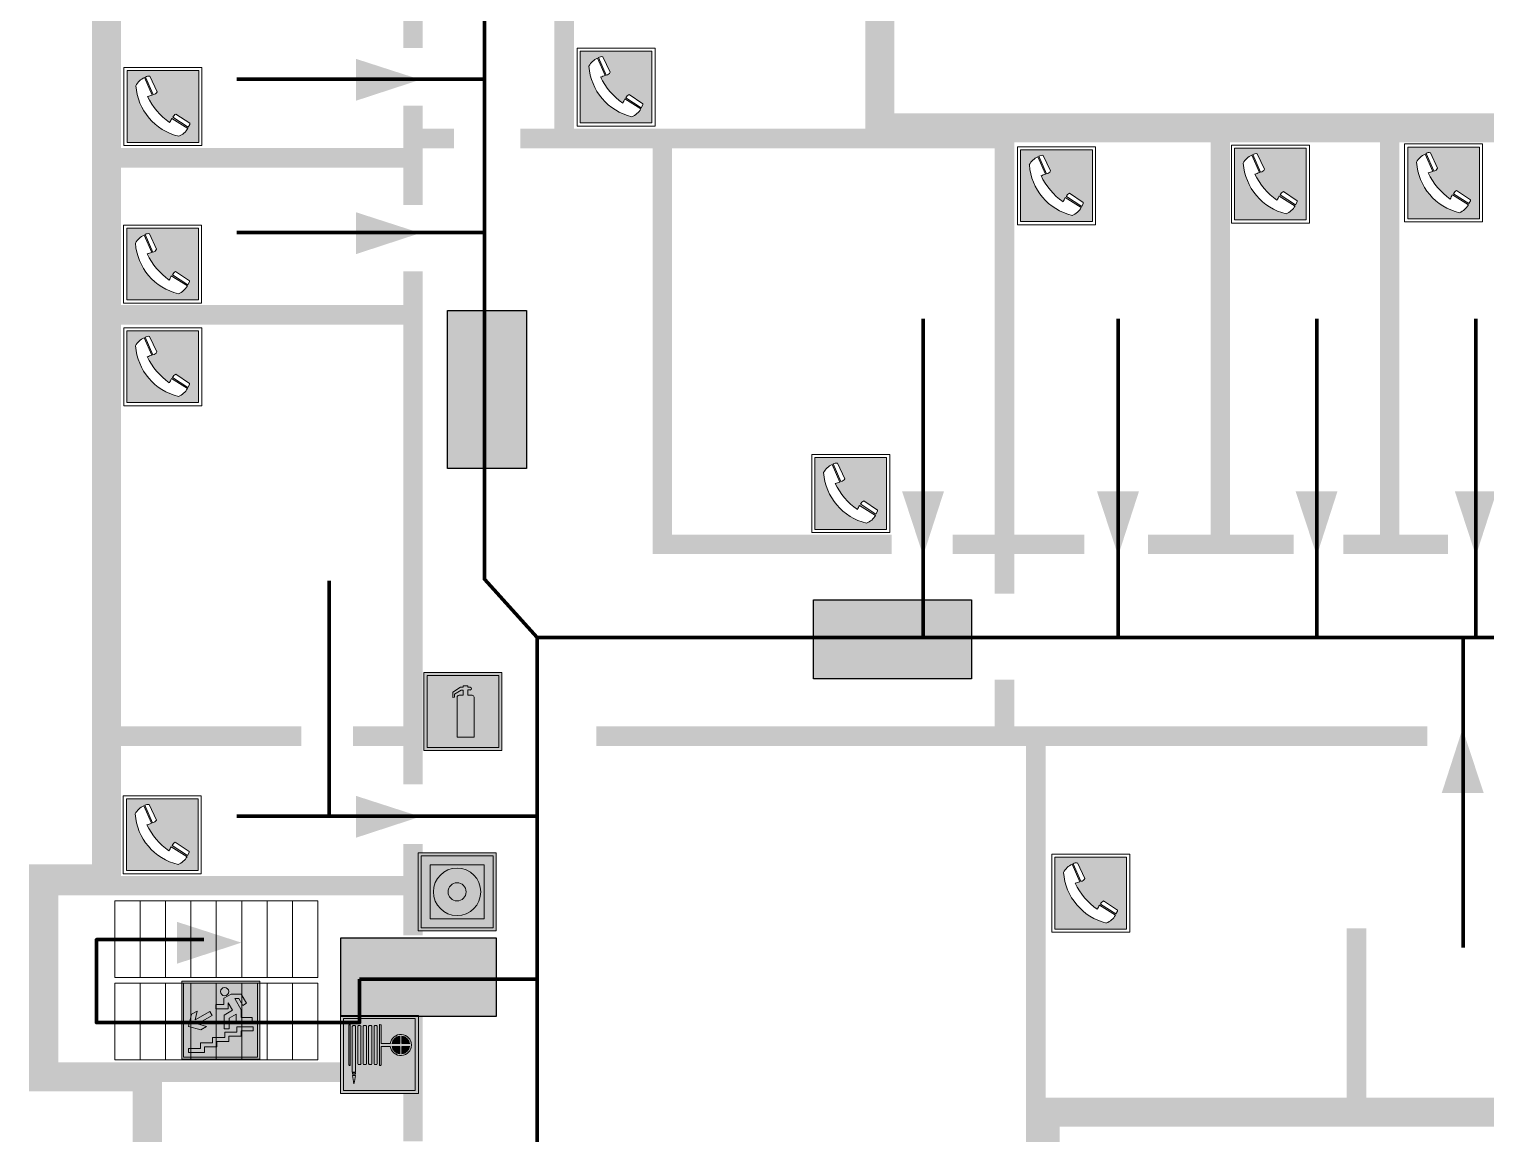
# Model space of a CAD drawing. Header units: millimetres. Extents: x 13810 to 67229, y 12374 to 21950.
# Drawn here: x 27641.1 to 27790.5, y 18749.7 to 18862.9 of the extents above; entities that cross this region are included whole.
import ezdxf

# ---------------------------------------------------------------- set-up
doc = ezdxf.new("R2010")
doc.units = ezdxf.units.MM
doc.layers.add('План_Штампы', color=7, linetype='Continuous')

# ---------------------------------------------------------------- blocks, each defined once
blk = doc.blocks.new('A$C32E8229D')
at = {"true_color": 0xffffff}
blk.add_hatch(color=7, dxfattribs=at).paths.add_polyline_path([(0, 0), (0, -8), (16, -8), (16, 0)])
h = blk.add_hatch(color=126)
h.paths.add_polyline_path([(0.2, -0.2), (15.8, -0.2), (15.8, -7.8), (0.2, -7.8)])
h.paths.add_polyline_path([(13.49, -2.05), (12.08, -2.05), (11.37, -2.63, 0.162397), (11.29, -2.84), (11.29, -3.63), (10.35, -3.63), (10.35, -4.05), (11.68, -4.05), (11.68, -3.48), (12.26, -4.28), (11.29, -5.1), (11.29, -6.78), (11.85, -6.78), (11.85, -5.44), (12.8, -4.64), (12.8, -5.94), (14.46, -5.94), (14.46, -5.39), (13.45, -5.39), (13.45, -3.97), (12.46, -2.59), (13.15, -2.59), (13.69, -3.34), (14.18, -3)], flags=16)
h.paths.add_polyline_path([(10.74, -1.82, 1), (11.8, -1.82, 1)], flags=16)
h.paths.add_polyline_path([(9.39, -3.59), (5.99, -3.59), (6.56, -3.03), (5.91, -3.03), (5.1, -3.83), (5.91, -4.64), (6.56, -4.64), (5.99, -4.09), (9.39, -4.09)], flags=16)
h.paths.add_polyline_path([(4.29, -1.08), (1.72, -1.08), (1.72, -6.6), (4.29, -6.6)], flags=16)
at = {"color": 126}
blk.add_lwpolyline([(16, -8), (0, -8), (0, 0), (16, 0)], close=True, dxfattribs=at)
blk = doc.blocks.new('вниз 3')
at = {"lineweight": 0, "true_color": 0xffffff}
h = blk.add_hatch(color=7, dxfattribs=at)
h.dxf.hatch_style = 1
h.paths.add_polyline_path([(40997.5, -4475.69), (40997.25, -4475.28), (40995.76, -4476.15), (40995.97, -4475.23), (40995.39, -4475.56), (40995.05, -4476.83), (40996.33, -4477.17), (40996.91, -4476.83), (40996, -4476.55)], flags=0)
h.paths.add_polyline_path([(40999.81, -4473.95), (41000.22, -4473.95), (41000.64, -4474.67), (41001.03, -4474.43), (41000.46, -4473.49), (41000.42, -4473.49), (40999.43, -4473.49), (40998.68, -4473.92), (40998.68, -4474.57), (40997.88, -4474.57), (40997.88, -4475), (40999.14, -4475), (40999.14, -4474.43), (40999.14, -4474.38), (40999.59, -4475.15), (40998.72, -4475.67), (40998.72, -4477.06), (40999.24, -4477.06), (40999.24, -4475.96), (40999.95, -4475.56), (40999.95, -4476.43), (41001.61, -4476.43), (41001.61, -4475.88), (41000.47, -4475.88), (41000.47, -4475.12)], flags=0)
h.paths.add_polyline_path([(40999.2, -4473.24, 1), (40998.35, -4473.24, 1)], flags=0)
h.paths.add_polyline_path([(41000.46, -4477.26), (41001.69, -4477.26), (41001.69, -4476.84), (41000.03, -4476.84), (41000.03, -4477.39), (40998.78, -4477.39), (40998.78, -4477.95), (40997.53, -4477.95), (40997.53, -4478.5), (40996.29, -4478.5), (40996.29, -4479.06), (40995.05, -4479.06), (40995.05, -4479.48), (40995.29, -4479.48), (40996.72, -4479.48), (40996.72, -4478.92), (40997.97, -4478.92), (40997.97, -4478.36), (40999.2, -4478.36), (40999.2, -4477.81), (41000.46, -4477.81)], flags=0)
h.paths.add_polyline_path([(41002.37, -4472.17), (40994.37, -4472.17), (40994.37, -4480.17), (41002.37, -4480.17)])
h.paths.add_polyline_path([(41002.16, -4479.96), (40994.57, -4479.96), (40994.57, -4472.37), (41002.16, -4472.37)], flags=16)
h.paths.add_polyline_path([(41001.61, -4475.88), (41001.61, -4476.43), (40999.95, -4476.43), (40999.95, -4475.56), (40999.24, -4475.96), (40999.24, -4477.06), (40998.72, -4477.06), (40998.72, -4475.67), (40999.59, -4475.15), (40999.14, -4474.38), (40999.14, -4474.43), (40999.14, -4475), (40997.88, -4475), (40997.88, -4474.57), (40998.68, -4474.57), (40998.68, -4473.92), (40999.43, -4473.49), (41000.42, -4473.49), (41000.46, -4473.49), (41001.03, -4474.43), (41000.64, -4474.67), (41000.22, -4473.95), (40999.81, -4473.95), (41000.47, -4475.12), (41000.47, -4475.88)], flags=0)
h.paths.add_polyline_path([(41001.69, -4476.84), (41001.69, -4477.26), (41000.46, -4477.26), (41000.46, -4477.81), (40999.2, -4477.81), (40999.2, -4478.36), (40997.97, -4478.36), (40997.97, -4478.92), (40996.72, -4478.92), (40996.72, -4479.48), (40995.05, -4479.48), (40995.05, -4479.06), (40996.29, -4479.06), (40996.29, -4478.5), (40997.53, -4478.5), (40997.53, -4477.95), (40998.78, -4477.95), (40998.78, -4477.39), (41000.03, -4477.39), (41000.03, -4476.84)], flags=0)
h.paths.add_polyline_path([(40998.35, -4473.24, -1), (40999.2, -4473.24, -1)], flags=0)
h.paths.add_polyline_path([(40997.5, -4475.69), (40996, -4476.55), (40996.91, -4476.83), (40996.33, -4477.17), (40995.05, -4476.83), (40995.39, -4475.56), (40995.97, -4475.23), (40995.76, -4476.15), (40997.25, -4475.28)], flags=0)
at = {"lineweight": 0}
h = blk.add_hatch(color=126, dxfattribs=at)
h.dxf.hatch_style = 1
h.paths.add_polyline_path([(41002.16, -4472.37), (40994.57, -4472.37), (40994.57, -4479.96), (41002.16, -4479.96)])
h.paths.add_polyline_path([(40995.97, -4475.23), (40995.76, -4476.15), (40997.25, -4475.28), (40997.5, -4475.69), (40996, -4476.55), (40996.91, -4476.83), (40996.33, -4477.17), (40995.05, -4476.83), (40995.39, -4475.56)], flags=16)
h.paths.add_polyline_path([(40997.88, -4474.57), (40998.68, -4474.57), (40998.68, -4473.92), (40999.43, -4473.49), (41000.42, -4473.49), (41000.46, -4473.49), (41001.03, -4474.43), (41000.64, -4474.67), (41000.22, -4473.95), (40999.81, -4473.95), (41000.47, -4475.12), (41000.47, -4475.88), (41001.61, -4475.88), (41001.61, -4476.43), (40999.95, -4476.43), (40999.95, -4475.56), (40999.24, -4475.96), (40999.24, -4477.06), (40998.72, -4477.06), (40998.72, -4475.67), (40999.59, -4475.15), (40999.14, -4474.38), (40999.14, -4474.43), (40999.14, -4475), (40997.88, -4475)], flags=16)
h.paths.add_polyline_path([(40998.35, -4473.24, -1), (40999.2, -4473.24, -1)], flags=16)
h.paths.add_polyline_path([(40997.53, -4477.95), (40998.78, -4477.95), (40998.78, -4477.39), (41000.03, -4477.39), (41000.03, -4476.84), (41001.69, -4476.84), (41001.69, -4477.26), (41000.46, -4477.26), (41000.46, -4477.81), (40999.2, -4477.81), (40999.2, -4478.36), (40997.97, -4478.36), (40997.97, -4478.92), (40996.72, -4478.92), (40996.72, -4479.48), (40995.05, -4479.48), (40995.05, -4479.06), (40996.29, -4479.06), (40996.29, -4478.5), (40997.53, -4478.5)], flags=16)
at = {"lineweight": 0, "true_color": 0xffffff}
h = blk.add_hatch(color=7, dxfattribs=at)
h.dxf.hatch_style = 1
h.paths.add_polyline_path([(40999.2, -4473.24, 1), (40998.35, -4473.24, 1)])
h.paths.add_polyline_path([(40999.81, -4473.95), (41000.22, -4473.95), (41000.64, -4474.67), (41001.03, -4474.43), (41000.46, -4473.49), (41000.42, -4473.49), (40999.43, -4473.49), (40998.68, -4473.92), (40998.68, -4474.57), (40997.88, -4474.57), (40997.88, -4475), (40999.14, -4475), (40999.14, -4474.43), (40999.14, -4474.38), (40999.59, -4475.15), (40998.72, -4475.67), (40998.72, -4477.06), (40999.24, -4477.06), (40999.24, -4475.96), (40999.95, -4475.56), (40999.95, -4476.43), (41001.61, -4476.43), (41001.61, -4475.88), (41000.47, -4475.88), (41000.47, -4475.12)])
h.paths.add_polyline_path([(40999.2, -4477.81), (41000.46, -4477.81), (41000.46, -4477.26), (41001.69, -4477.26), (41001.69, -4476.84), (41000.03, -4476.84), (41000.03, -4477.39), (40998.78, -4477.39), (40998.78, -4477.95), (40997.53, -4477.95), (40997.53, -4478.5), (40996.29, -4478.5), (40996.29, -4479.06), (40995.05, -4479.06), (40995.05, -4479.48), (40995.29, -4479.48), (40996.72, -4479.48), (40996.72, -4478.92), (40997.97, -4478.92), (40997.97, -4478.36), (40999.2, -4478.36)])
h.paths.add_polyline_path([(40997.5, -4475.69), (40997.25, -4475.28), (40995.76, -4476.15), (40995.97, -4475.23), (40995.39, -4475.56), (40995.05, -4476.83), (40996.33, -4477.17), (40996.91, -4476.83), (40996, -4476.55)])
at = {"color": 126, "lineweight": 0}
for points in [[(40994.37, -4472.17), (41002.37, -4472.17), (41002.37, -4480.17), (40994.37, -4480.17)], [(40994.57, -4472.37), (41002.16, -4472.37), (41002.16, -4479.96), (40994.57, -4479.96)]]:
    blk.add_lwpolyline(points, close=True, dxfattribs=at)
for points in [[(40999.14, -4474.43), (40999.14, -4475), (40997.88, -4475), (40997.88, -4474.57), (40998.68, -4474.57), (40998.68, -4473.92), (40999.43, -4473.49), (41000.42, -4473.49), (41000.46, -4473.49), (41001.03, -4474.43), (41000.64, -4474.67), (41000.22, -4473.95), (40999.81, -4473.95), (41000.47, -4475.12), (41000.47, -4475.88), (41001.61, -4475.88), (41001.61, -4476.43), (40999.95, -4476.43), (40999.95, -4475.56), (40999.24, -4475.96), (40999.24, -4477.06), (40998.72, -4477.06), (40998.72, -4475.67), (40999.59, -4475.15), (40999.14, -4474.38), (40999.14, -4474.43)], [(40995.05, -4476.83), (40995.39, -4475.56), (40995.97, -4475.23), (40995.76, -4476.15), (40997.25, -4475.28), (40997.5, -4475.69), (40996, -4476.55), (40996.91, -4476.83), (40996.33, -4477.17), (40995.05, -4476.83)], [(40995.29, -4479.48), (40995.05, -4479.48), (40995.05, -4479.06), (40996.29, -4479.06), (40996.29, -4478.5), (40997.53, -4478.5), (40997.53, -4477.95), (40998.78, -4477.95), (40998.78, -4477.39), (41000.03, -4477.39), (41000.03, -4476.84), (41001.69, -4476.84), (41001.69, -4477.26), (41000.46, -4477.26), (41000.46, -4477.81), (40999.2, -4477.81), (40999.2, -4478.36), (40997.97, -4478.36), (40997.97, -4478.92), (40996.72, -4478.92), (40996.72, -4479.48), (40995.05, -4479.48)]]:
    blk.add_lwpolyline(points, dxfattribs=at)
blk.add_circle((40998.77, -4473.24), 0.426, dxfattribs=at)
blk = doc.blocks.new('A$C7B4425F7')
at = {"true_color": 0xffffff}
blk.add_hatch(color=7, dxfattribs=at).paths.add_polyline_path([(0, 0), (-16, 0), (-16, -8), (0, -8)])
h = blk.add_hatch(color=126)
h.paths.add_polyline_path([(-0.2, -0.2), (-15.8, -0.2), (-15.8, -7.8), (-0.2, -7.8)])
h.paths.add_polyline_path([(-11.76, -2.03), (-11.76, -3.66), (-11.17, -3.66, -0.568275), (-11.17, -6.18), (-12.58, -6.18), (-12.58, -2.03)], flags=16)
h.paths.add_polyline_path([(-13.33, -4.12, -0.495768), (-13.59, -6.18), (-15.03, -6.18), (-15.03, -2.03), (-13.59, -2.03, -0.487973)], flags=16)
h.paths.add_polyline_path([(-10.25, -2.03), (-9.48, -2.03), (-9.48, -6.18), (-10.25, -6.18)], flags=16)
h.paths.add_polyline_path([(-13.84, -3.69), (-14.24, -3.69), (-14.24, -3.03), (-13.9, -3.03, -0.692621)], flags=0)
h.paths.add_polyline_path([(-9.15, -2.03), (-8.4, -2.03), (-8.04, -3.07), (-7.68, -2.03), (-6.93, -2.03), (-7.64, -4.1), (-6.93, -6.18), (-7.68, -6.18), (-8.04, -5.14), (-8.4, -6.18), (-9.15, -6.18), (-8.44, -4.1)], flags=16)
h.paths.add_polyline_path([(-11.76, -4.46), (-11.42, -4.46, -0.692621), (-11.36, -5.12), (-11.76, -5.12)], flags=0)
h.paths.add_polyline_path([(-13.9, -5.2), (-14.24, -5.2), (-14.24, -4.55), (-13.84, -4.55, -0.708038)], flags=0)
edge = h.paths.add_edge_path(flags=16)
edge.add_ellipse((-5.51, -4.08), major_axis=(0, 2.05), ratio=0.586184, start_angle=0, end_angle=360)
edge = h.paths.add_edge_path(flags=0)
edge.add_ellipse((-5.51, -4.08), major_axis=(0, 1.14), ratio=0.454828, start_angle=0, end_angle=360)
h.paths.add_polyline_path([(-4.13, -4.96, 0.377264), (-3.48, -4.52, 0.0555), (-3.16, -2.03), (-1.66, -2.03), (-1.66, -4.96), (-0.96, -4.96), (-0.96, -7.01), (-1.75, -7.01), (-1.75, -6.18), (-3.3, -6.18), (-3.3, -7.02), (-4.13, -7.02)], flags=16)
h.paths.add_polyline_path([(-2.73, -2.91), (-2.28, -2.91), (-2.28, -4.96), (-3.05, -4.96, 0.079136)], flags=0)
at = {"color": 126}
blk.add_lwpolyline([(-16, -8), (0, -8), (0, 0), (-16, 0)], close=True, dxfattribs=at)
blk = doc.blocks.new('A$C456E1F9C')
at = {"lineweight": 5}
h = blk.add_hatch(color=242, dxfattribs=at)
h.paths.add_polyline_path([(0.51, -1.47), (0.51, -13.26), (12.29, -13.26), (12.29, -1.47)])
h.paths.add_polyline_path([(5.42, -4.95, -0.254479), (4.78, -5.4), (3.52, -2.53, -0.209735), (4.23, -2.4)], flags=16)
h.paths.add_polyline_path([(8.53, -8.6), (10.87, -10.17), (10.54, -10.76), (8.03, -9.13, -0.192251)], flags=16)
h.paths.add_polyline_path([(4.61, -5.49, 0.005518), (3.87, -5.72, 0.128647), (7.49, -10.01, 0.00809), (7.83, -9.33), (10.47, -10.97, -0.16736), (8.99, -12.25, -0.327862), (1.95, -3.95, -0.166952), (3.36, -2.62)], flags=16)
at = {"color": 242, "lineweight": 5}
for p, q in [((0, -13.77), (0, -0.97)), ((12.8, -0.97), (0, -0.97)), ((12.8, -13.77), (12.8, -0.97)), ((4.61, -5.49), (3.36, -2.62)), ((3.52, -2.53), (4.78, -5.4)), ((4.23, -2.4), (5.42, -4.95)), ((7.83, -9.33), (10.47, -10.97)), ((8.03, -9.13), (10.54, -10.76)), ((10.81, -10.12), (8.53, -8.6)), ((10.54, -10.76), (10.8, -10.3)), ((10.8, -10.3), (10.81, -10.12)), ((0, -13.77), (12.8, -13.77))]:
    blk.add_line(p, q, dxfattribs=at)
blk.add_lwpolyline([(0.51, -1.47), (12.29, -1.47), (12.29, -13.26), (0.51, -13.26)], close=True, dxfattribs=at)
for centre, radius, start, end in [((4.02, -3.27), 0.891, 76.3284, 123.7092), ((4.59, -5.34), 2.99, 114.2845, 152.1974), ((11.12, -3.31), 9.19, 183.9915, 256.6009), ((14.98, -39.1), 35.17, 107.1487, 108.4135), ((13.86, -0.94), 11.08, 205.5536, 234.8762), ((4.68, -4.59), 0.824, 276.9621, 334.0723), ((-13.31, 0.8), 23.44, 332.5487, 334.4027), ((8.94, -9.5), 0.989, 114.4092, 157.9388), ((7.87, -9.46), 3, 291.9291, 329.9329)]:
    blk.add_arc(centre, radius, start, end, dxfattribs=at)
blk = doc.blocks.new('A$C54414219')
at = {"true_color": 0xffffff}
h = blk.add_hatch(color=7, dxfattribs=at)
h.paths.add_polyline_path([(2.39, -9.45), (2.39, -18.3), (11.23, -18.3), (11.23, -9.45)], flags=0)
h.paths.add_polyline_path([(10.71, -13.87, -1), (2.92, -13.87, -1)], flags=0)
h.paths.add_polyline_path([(8.3, -13.87, -1), (5.33, -13.87, -1)], flags=0)
h.paths.add_polyline_path([(0.41, -7.47), (0.41, -20.27), (13.21, -20.27), (13.21, -7.47)])
h.paths.add_polyline_path([(0.92, -19.77), (12.71, -19.77), (12.71, -7.98), (0.92, -7.98)], flags=16)
h.paths.add_polyline_path([(11.23, -9.45), (11.23, -18.3), (2.39, -18.3), (2.39, -9.45)], flags=0)
at = {"lineweight": 5}
h = blk.add_hatch(color=242, dxfattribs=at)
h.paths.add_polyline_path([(12.71, -7.98), (0.92, -7.98), (0.92, -19.77), (12.71, -19.77)])
h.paths.add_polyline_path([(11.23, -18.3), (2.39, -18.3), (2.39, -9.45), (11.23, -9.45)], flags=16)
h.paths.add_polyline_path([(10.71, -13.87, -1), (2.92, -13.87, -1)], flags=0)
h.paths.add_polyline_path([(8.3, -13.87, -1), (5.33, -13.87, -1)], flags=0)
at = {"true_color": 0xffffff}
h = blk.add_hatch(color=7, dxfattribs=at)
h.paths.add_polyline_path([(2.39, -9.45), (2.39, -18.3), (11.23, -18.3), (11.23, -9.45)])
h.paths.add_polyline_path([(10.71, -13.87, -1), (2.92, -13.87, -1)], flags=16)
h.paths.add_polyline_path([(8.3, -13.87, -1), (5.33, -13.87, -1)], flags=0)
at = {"lineweight": 5}
h = blk.add_hatch(color=242, dxfattribs=at)
h.paths.add_polyline_path([(2.92, -13.87, 1), (10.71, -13.87, 1)])
h.paths.add_polyline_path([(8.3, -13.87, -1), (5.33, -13.87, -1)], flags=16)
at = {"color": 242, "lineweight": 5}
for p, q in [((0.41, -20.27), (0.41, -7.47)), ((0.41, -7.47), (13.21, -7.47)), ((0.41, -7.47), (13.21, -7.47)), ((13.21, -20.27), (13.21, -7.47)), ((0.41, -20.27), (13.21, -20.27))]:
    blk.add_line(p, q, dxfattribs=at)
for points in [[(0.92, -7.98), (12.71, -7.98), (12.71, -19.77), (0.92, -19.77)], [(2.39, -9.45), (11.23, -9.45), (11.23, -18.3), (2.39, -18.3)]]:
    blk.add_lwpolyline(points, close=True, dxfattribs=at)
for radius in [3.89, 1.49]:
    blk.add_circle((6.81, -13.87), radius, dxfattribs=at)
blk = doc.blocks.new('A$C3AD82952')
at = {"true_color": 0xf5f5ff}
h = blk.add_hatch(color=7, dxfattribs=at)
h.dxf.hatch_style = 1
h.paths.add_polyline_path([(8.21, 8.73, 0.414214), (7.89, 9.05), (7.22, 9.05), (7.22, 9.92), (7.59, 9.92, 1), (7.57, 10.36), (7.22, 10.36), (7.22, 10.6), (6.43, 10.6), (6.43, 10.36), (6.01, 10.36), (4.74, 9.59), (4.74, 8.69), (4.98, 8.73), (4.98, 9.26), (6.12, 9.91), (6.43, 9.91), (6.43, 9.05), (5.76, 9.05, 0.414214), (5.44, 8.73), (5.44, 2.2), (8.21, 2.2)], flags=0)
h.paths.add_polyline_path([(12.8, 12.8), (0, 12.8), (0, 0), (12.8, 0)])
h.paths.add_polyline_path([(0.51, 12.29), (12.29, 12.29), (12.29, 0.51), (0.51, 0.51)], flags=16)
h.paths.add_polyline_path([(4.74, 9.59), (6.01, 10.36), (6.43, 10.36), (6.43, 10.6), (7.22, 10.6), (7.22, 10.36), (7.59, 10.36, -0.94586), (7.59, 9.92), (7.22, 9.92), (7.22, 9.05), (7.89, 9.05, -0.414214), (8.21, 8.73), (8.21, 2.2), (5.44, 2.2), (5.44, 8.73, -0.414214), (5.76, 9.05), (6.43, 9.05), (6.43, 9.91), (6.12, 9.91), (4.98, 9.26), (4.98, 8.73), (4.74, 8.69)], flags=0)
h = blk.add_hatch(color=242)
h.dxf.hatch_style = 1
h.paths.add_polyline_path([(12.29, 12.29), (0.51, 12.29), (0.51, 0.51), (12.29, 0.51)])
h.paths.add_polyline_path([(4.74, 8.69), (4.74, 9.59), (6.01, 10.36), (6.43, 10.36), (6.43, 10.6), (7.22, 10.6), (7.22, 10.36), (7.59, 10.36, -0.94586), (7.59, 9.92), (7.22, 9.92), (7.22, 9.05), (7.89, 9.05, -0.414214), (8.21, 8.73), (8.21, 2.2), (5.44, 2.2), (5.44, 8.73, -0.414214), (5.76, 9.05), (6.43, 9.05), (6.43, 9.91), (6.12, 9.91), (4.98, 9.26), (4.98, 8.73)], flags=16)
h = blk.add_hatch(color=7, dxfattribs=at)
h.dxf.hatch_style = 1
h.paths.add_polyline_path([(8.21, 8.73, 0.414214), (7.89, 9.05), (7.22, 9.05), (7.22, 9.92), (7.59, 9.92, 1), (7.57, 10.36), (7.22, 10.36), (7.22, 10.6), (6.43, 10.6), (6.43, 10.36), (6.01, 10.36), (4.74, 9.59), (4.74, 8.69), (4.98, 8.73), (4.98, 9.26), (6.12, 9.91), (6.43, 9.91), (6.43, 9.05), (5.76, 9.05, 0.414214), (5.44, 8.73), (5.44, 2.2), (8.21, 2.2)])
at = {"color": 242, "lineweight": 5}
for p, q in [((0, 0), (0, 12.8)), ((0, 12.8), (12.8, 12.8)), ((12.8, 0), (12.8, 12.8)), ((6.01, 10.36), (4.74, 9.59)), ((4.74, 9.59), (4.74, 8.69)), ((4.98, 9.26), (6.12, 9.91)), ((6.01, 10.36), (6.43, 10.36)), ((6.12, 9.91), (6.43, 9.91)), ((7.22, 10.6), (6.43, 10.6)), ((6.43, 10.6), (6.43, 10.36)), ((6.43, 9.91), (6.43, 9.05)), ((7.22, 10.36), (7.22, 10.6)), ((7.59, 10.36), (7.22, 10.36)), ((7.22, 9.05), (7.22, 9.92)), ((7.59, 9.92), (7.22, 9.92)), ((4.74, 8.69), (4.98, 8.73)), ((4.98, 8.73), (4.98, 9.26)), ((5.44, 2.2), (5.44, 8.73)), ((5.76, 9.05), (6.43, 9.05)), ((7.89, 9.05), (7.22, 9.05)), ((8.21, 2.2), (8.21, 8.73)), ((0, 0), (12.8, 0)), ((5.44, 2.2), (8.21, 2.2))]:
    blk.add_line(p, q, dxfattribs=at)
blk.add_lwpolyline([(0.51, 12.29), (12.29, 12.29), (12.29, 0.51), (0.51, 0.51)], close=True, dxfattribs=at)
for centre, radius, start, end in [((7.58, 10.14), 0.223, 273.1875, 86.8125), ((5.76, 8.73), 0.32, 90, 180), ((7.89, 8.73), 0.32, 0, 90)]:
    blk.add_arc(centre, radius, start, end, dxfattribs=at)
blk = doc.blocks.new('A$C37112FD5')
at = {"true_color": 0xf5f5ff}
h = blk.add_hatch(color=7, dxfattribs=at)
h.dxf.hatch_style = 1
h.paths.add_polyline_path([(12.8, -7.4), (0, -7.4), (0, -20.2), (12.8, -20.2)])
h.paths.add_polyline_path([(12.29, -7.91), (12.29, -19.69), (0.51, -19.69), (0.51, -7.91)], flags=16)
h.paths.add_polyline_path([(4.98, -9.04, -0.42597), (5.17, -9.22), (5.17, -12.25), (5.17, -15.29, -0.432244), (4.98, -15.47), (4.83, -15.47, -0.42597), (4.64, -15.29), (4.64, -12.25), (4.64, -9.22, -0.432244), (4.83, -9.04)], flags=0)
h.paths.add_polyline_path([(4.28, -9.22), (4.28, -12.25), (4.28, -15.29, -0.432244), (4.09, -15.47), (3.94, -15.47, -0.42597), (3.75, -15.29), (3.75, -12.25), (3.75, -9.22, -0.432244), (3.94, -9.04), (4.09, -9.04, -0.42597)], flags=0)
h.paths.add_polyline_path([(5.72, -9.04), (5.87, -9.04, -0.42597), (6.06, -9.22), (6.06, -12.25), (6.06, -15.29, -0.432244), (5.87, -15.47), (5.72, -15.47, -0.42597), (5.53, -15.29), (5.53, -12.25), (5.53, -9.22, -0.432244)], flags=0)
h.paths.add_polyline_path([(6.42, -8.9), (6.5, -8.9, -0.42597), (6.69, -9.08), (6.69, -12.03), (8.21, -12.03, -15.824349), (8.21, -12.47), (6.69, -12.47), (6.69, -15.42, -0.432244), (6.5, -15.6), (6.42, -15.6)], flags=0)
h.paths.add_polyline_path([(3.39, -9.22), (3.39, -12.25), (3.39, -15.29, -0.432244), (3.2, -15.47), (3.05, -15.47, -0.42597), (2.85, -15.29), (2.85, -12.25), (2.85, -9.22, -0.432244), (3.05, -9.04), (3.2, -9.04, -0.42597)], flags=0)
h.paths.add_polyline_path([(2.5, -9.22), (2.5, -16.71), (1.96, -16.71), (1.96, -9.22, -0.432244), (2.15, -9.04), (2.31, -9.04, -0.42597)], flags=0)
h.paths.add_polyline_path([(1.61, -8.9), (1.61, -15.6), (1.57, -15.6, -0.42597), (1.37, -15.42), (1.37, -12.03), (1.37, -9.09, -0.432244), (1.57, -8.9)], flags=0)
h.paths.add_polyline_path([(9.76, -10.81), (9.76, -12.03), (8.49, -12.03, -0.336371)], flags=0)
h.paths.add_polyline_path([(8.49, -12.47), (9.76, -12.47), (9.76, -13.7, -0.336371)], flags=0)
h.paths.add_polyline_path([(10.11, -10.81, -0.336371), (11.38, -12.03), (10.11, -12.03)], flags=0)
h.paths.add_polyline_path([(10.11, -12.47), (11.38, -12.47, -0.336371), (10.11, -13.7)], flags=0)
h.paths.add_polyline_path([(2.5, -16.84), (2.5, -17.05), (1.97, -17.05), (1.97, -16.84)], flags=0)
h.paths.add_polyline_path([(2.5, -17.24, -0.033778), (2.24, -18.6, -0.033778), (1.97, -17.24)], flags=0)
h = blk.add_hatch(color=242)
h.dxf.hatch_style = 1
h.paths.add_polyline_path([(12.29, -7.91), (0.51, -7.91), (0.51, -19.69), (12.29, -19.69)])
h.paths.add_polyline_path([(6.42, -15.6), (6.42, -8.9), (6.5, -8.9, -0.42597), (6.69, -9.08), (6.69, -12.03), (8.21, -12.03, -15.824349), (8.21, -12.47), (6.69, -12.47), (6.69, -15.42, -0.432244), (6.5, -15.6)], flags=16)
h.paths.add_polyline_path([(5.87, -15.47), (5.72, -15.47, -0.42597), (5.53, -15.29), (5.53, -12.25), (5.53, -9.22, -0.432244), (5.72, -9.04), (5.87, -9.04, -0.42597), (6.06, -9.22), (6.06, -12.25), (6.06, -15.29, -0.432244)], flags=16)
h.paths.add_polyline_path([(4.98, -15.47), (4.83, -15.47, -0.42597), (4.64, -15.29), (4.64, -12.25), (4.64, -9.22, -0.432244), (4.83, -9.04), (4.98, -9.04, -0.42597), (5.17, -9.22), (5.17, -12.25), (5.17, -15.29, -0.432244)], flags=16)
h.paths.add_polyline_path([(4.09, -15.47), (3.94, -15.47, -0.42597), (3.75, -15.29), (3.75, -12.25), (3.75, -9.22, -0.432244), (3.94, -9.04), (4.09, -9.04, -0.42597), (4.28, -9.22), (4.28, -12.25), (4.28, -15.29, -0.432244)], flags=16)
h.paths.add_polyline_path([(3.2, -15.47), (3.05, -15.47, -0.42597), (2.85, -15.29), (2.85, -12.25), (2.85, -9.22, -0.432244), (3.05, -9.04), (3.2, -9.04, -0.42597), (3.39, -9.22), (3.39, -12.25), (3.39, -15.29, -0.432244)], flags=16)
h.paths.add_polyline_path([(2.5, -17.05), (1.97, -17.05), (1.97, -16.84), (2.5, -16.84)], flags=16)
h.paths.add_polyline_path([(2.5, -17.24, -0.033778), (2.24, -18.6, -0.033778), (1.97, -17.24)], flags=16)
h.paths.add_polyline_path([(2.5, -16.71), (1.96, -16.71), (1.96, -9.22, -0.432244), (2.15, -9.04), (2.31, -9.04, -0.42597), (2.5, -9.22)], flags=16)
h.paths.add_polyline_path([(1.61, -15.6), (1.57, -15.6, -0.42597), (1.37, -15.42), (1.37, -12.03), (1.37, -9.09, -0.432244), (1.57, -8.9), (1.61, -8.9)], flags=16)
h.paths.add_polyline_path([(8.49, -12.47), (9.76, -12.47), (9.76, -13.7, -0.336371)], flags=0)
h.paths.add_polyline_path([(10.11, -13.7), (10.11, -12.47), (11.38, -12.47, -0.336371)], flags=0)
h.paths.add_polyline_path([(8.49, -12.03, -0.336371), (9.76, -10.81), (9.76, -12.03)], flags=0)
h.paths.add_polyline_path([(10.11, -12.03), (10.11, -10.81, -0.336371), (11.38, -12.03)], flags=0)
h = blk.add_hatch(color=7, dxfattribs=at)
h.dxf.hatch_style = 1
h.paths.add_polyline_path([(1.61, -8.9), (1.57, -8.9, 0.432244), (1.37, -9.09), (1.37, -12.03), (1.37, -15.42, 0.42597), (1.57, -15.6), (1.61, -15.6)])
h.paths.add_polyline_path([(2.5, -9.22, 0.42597), (2.31, -9.04), (2.15, -9.04, 0.432244), (1.96, -9.22), (1.96, -16.71), (2.5, -16.71)])
h.paths.add_polyline_path([(2.5, -16.84), (1.97, -16.84), (1.97, -17.05), (2.5, -17.05)])
h.paths.add_polyline_path([(2.5, -17.24), (1.97, -17.24, 0.033778), (2.24, -18.6, 0.033778)])
h.paths.add_polyline_path([(3.39, -12.25), (3.39, -9.22, 0.42597), (3.2, -9.04), (3.05, -9.04, 0.432244), (2.85, -9.22), (2.85, -12.25), (2.85, -15.29, 0.42597), (3.05, -15.47), (3.2, -15.47, 0.432244), (3.39, -15.29)])
h.paths.add_polyline_path([(4.28, -12.25), (4.28, -9.22, 0.42597), (4.09, -9.04), (3.94, -9.04, 0.432244), (3.75, -9.22), (3.75, -12.25), (3.75, -15.29, 0.42597), (3.94, -15.47), (4.09, -15.47, 0.432244), (4.28, -15.29)])
h.paths.add_polyline_path([(5.17, -12.25), (5.17, -9.22, 0.42597), (4.98, -9.04), (4.83, -9.04, 0.432244), (4.64, -9.22), (4.64, -12.25), (4.64, -15.29, 0.42597), (4.83, -15.47), (4.98, -15.47, 0.432244), (5.17, -15.29)])
h.paths.add_polyline_path([(6.06, -12.25), (6.06, -9.22, 0.42597), (5.87, -9.04), (5.72, -9.04, 0.432244), (5.53, -9.22), (5.53, -12.25), (5.53, -15.29, 0.42597), (5.72, -15.47), (5.87, -15.47, 0.432244), (6.06, -15.29)])
h.paths.add_polyline_path([(6.69, -12.47), (8.21, -12.47, 15.824349), (8.21, -12.03), (6.69, -12.03), (6.69, -9.08, 0.42597), (6.5, -8.9), (6.42, -8.9), (6.42, -15.6), (6.5, -15.6, 0.432244), (6.69, -15.42)])
h.paths.add_polyline_path([(8.49, -12.47), (9.76, -12.47), (9.76, -13.7, -0.336371)], flags=16)
h.paths.add_polyline_path([(8.49, -12.03, -0.336371), (9.76, -10.81), (9.76, -12.03)], flags=16)
h.paths.add_polyline_path([(10.11, -12.47), (11.38, -12.47, -0.336371), (10.11, -13.7)], flags=16)
h.paths.add_polyline_path([(10.11, -12.03), (10.11, -10.81, -0.336371), (11.38, -12.03)], flags=16)
h = blk.add_hatch(color=242)
h.dxf.hatch_style = 1
h.paths.add_polyline_path([(9.76, -10.81, 0.336371), (8.49, -12.03), (9.76, -12.03)])
h.paths.add_polyline_path([(10.11, -10.81), (10.11, -12.03), (11.38, -12.03, 0.336371)])
h.paths.add_polyline_path([(11.38, -12.47), (10.11, -12.47), (10.11, -13.7, 0.336371)])
h.paths.add_polyline_path([(9.76, -12.47), (8.49, -12.47, 0.336371), (9.76, -13.7)])
at = {"color": 242, "lineweight": 5}
for p, q in [((0, -20.2), (0, -7.4)), ((0, -7.4), (12.8, -7.4)), ((1.37, -12.03), (1.37, -9.08)), ((1.57, -8.9), (1.61, -8.9)), ((1.61, -8.9), (1.61, -15.6)), ((1.96, -16.71), (1.96, -9.22)), ((2.15, -9.04), (2.31, -9.04)), ((2.5, -16.71), (2.5, -9.22)), ((2.85, -12.25), (2.85, -9.22)), ((3.05, -9.04), (3.2, -9.04)), ((3.39, -12.25), (3.39, -9.22)), ((3.75, -12.25), (3.75, -9.22)), ((3.94, -9.04), (4.09, -9.04)), ((4.28, -12.25), (4.28, -9.22)), ((4.64, -12.25), (4.64, -9.22)), ((4.83, -9.04), (4.98, -9.04)), ((5.17, -12.25), (5.17, -9.22)), ((5.53, -12.25), (5.53, -9.22)), ((5.72, -9.04), (5.87, -9.04)), ((6.06, -12.25), (6.06, -9.22)), ((6.42, -8.9), (6.42, -15.6)), ((6.5, -8.9), (6.42, -8.9)), ((6.69, -12.03), (6.69, -9.08)), ((12.8, -20.2), (12.8, -7.4)), ((9.76, -10.81), (9.76, -12.03)), ((10.11, -10.81), (10.11, -12.03)), ((1.37, -12.03), (1.37, -15.42)), ((2.85, -12.25), (2.85, -15.29)), ((3.39, -12.25), (3.39, -15.29)), ((3.75, -12.25), (3.75, -15.29)), ((4.28, -12.25), (4.28, -15.29)), ((4.64, -12.25), (4.64, -15.29)), ((5.17, -12.25), (5.17, -15.29)), ((5.53, -12.25), (5.53, -15.29)), ((6.06, -12.25), (6.06, -15.29)), ((8.21, -12.03), (6.69, -12.03)), ((8.21, -12.47), (6.69, -12.47)), ((6.69, -12.47), (6.69, -15.42)), ((9.76, -12.03), (8.49, -12.03)), ((9.76, -12.47), (8.49, -12.47)), ((9.76, -12.47), (9.76, -13.7)), ((11.38, -12.03), (10.11, -12.03)), ((11.38, -12.47), (10.11, -12.47)), ((10.11, -12.47), (10.11, -13.7)), ((1.57, -15.6), (1.61, -15.6)), ((1.96, -16.71), (2.5, -16.71)), ((3.05, -15.47), (3.2, -15.47)), ((3.94, -15.47), (4.09, -15.47)), ((4.83, -15.47), (4.98, -15.47)), ((5.72, -15.47), (5.87, -15.47)), ((6.42, -15.6), (6.5, -15.6)), ((1.97, -16.84), (2.5, -16.84)), ((1.97, -17.05), (1.97, -16.84)), ((2.5, -17.05), (1.97, -17.05)), ((1.97, -17.24), (2.5, -17.24)), ((2.5, -16.84), (2.5, -17.05)), ((0, -20.2), (12.8, -20.2))]:
    blk.add_line(p, q, dxfattribs=at)
blk.add_lwpolyline([(0.51, -7.91), (12.29, -7.91), (12.29, -19.69), (0.51, -19.69)], close=True, dxfattribs=at)
for centre, radius, start, end in [((1.56, -9.09), 0.182, 87.1027, 180.6071), ((2.15, -9.22), 0.182, 87.1027, 180.6071), ((2.32, -9.22), 0.182, 359.3929, 92.8973), ((3.04, -9.22), 0.182, 87.1027, 180.6071), ((3.21, -9.22), 0.182, 359.3929, 92.8973), ((3.93, -9.22), 0.182, 87.1027, 180.6071), ((4.1, -9.22), 0.182, 359.3929, 92.8973), ((4.82, -9.22), 0.182, 87.1027, 180.6071), ((4.99, -9.22), 0.182, 359.3929, 92.8973), ((5.71, -9.22), 0.182, 87.1027, 180.6071), ((5.88, -9.22), 0.182, 359.3929, 92.8973), ((6.51, -9.09), 0.182, 359.3929, 92.8973), ((9.93, -12.25), 1.74, 187.2319, 172.7681), ((9.93, -12.25), 1.46, 96.9927, 171.3585), ((9.93, -12.25), 1.46, 8.6415, 83.0073), ((9.93, -12.25), 1.46, 188.6415, 263.0073), ((9.93, -12.25), 1.46, 276.9927, 351.3585), ((1.56, -15.42), 0.182, 179.3929, 272.8973), ((3.04, -15.29), 0.182, 179.3929, 272.8973), ((3.21, -15.29), 0.182, 267.1027, 0.6071), ((3.93, -15.29), 0.182, 179.3929, 272.8973), ((4.1, -15.29), 0.182, 267.1027, 0.6071), ((4.82, -15.29), 0.182, 179.3929, 272.8973), ((4.99, -15.29), 0.182, 267.1027, 0.6071), ((5.71, -15.29), 0.182, 179.3929, 272.8973), ((5.88, -15.29), 0.182, 267.1027, 0.6071), ((6.51, -15.42), 0.182, 267.1027, 0.6071), ((12.17, -15.98), 10.27, 187.041, 194.7793), ((-7.7, -15.98), 10.27, 345.2207, 352.959)]:
    blk.add_arc(centre, radius, start, end, dxfattribs=at)

msp = doc.modelspace()

# ---------------------------------------------------------------- linework, layer by layer
at = {"lineweight": 100}
for points, const_width in [([(28067.2, 18852.82), (27728.34, 18852.82), (27728.34, 18996.13), (27705.53, 18996.13), (27705.53, 19004.89), (27670.05, 19004.89), (27670.05, 19002.85)], 3), ([(27649.03, 18979.5), (27649.03, 18775.8), (27642.59, 18775.8), (27642.59, 18755.5), (27653.21, 18755.5), (27653.21, 18720.43), (27671.52, 18720.43), (27671.52, 18728.51), (27727.75, 18728.51), (27727.75, 18720.6), (27745.29, 18720.6), (27745.29, 18751.88), (28147.28, 18751.88)], 3), ([(27680.47, 18870.39), (27680.47, 18861.01)], 2), ([(27695.97, 18868.58), (27695.97, 18851.72), (27741.19, 18851.72)], 2), ([(27680.47, 18855.11), (27680.47, 18844.91)], 2), ([(27741.13, 18805.06), (27741.13, 18853.16)], 2), ([(27780.64, 18852.66), (27780.64, 18810.11)], 2), ([(27684.68, 18851.72), (27680.53, 18851.72)], 2), ([(27695.97, 18851.72), (27691.46, 18851.72)], 2), ([(27706.03, 18851.72), (27706.03, 18810.11), (27729.55, 18810.11)], 2), ([(27763.26, 18810.11), (27763.26, 18851.76)], 2), ([(27680.47, 18849.75), (27648.74, 18849.75)], 2), ([(27680.47, 18838.12), (27680.47, 18785.5)], 2), ([(27680.47, 18833.64), (27648.74, 18833.64)], 2), ([(27735.83, 18810.11), (27749.32, 18810.11)], 2), ([(27755.86, 18810.11), (27770.79, 18810.11)], 2), ([(27775.89, 18810.11), (27786.62, 18810.11)], 2), ([(27741.13, 18790.77), (27741.13, 18796.24)], 2), ([(27669, 18790.43), (27648.69, 18790.43)], 2), ([(27680.42, 18790.43), (27674.3, 18790.43)], 2), ([(27699.28, 18790.43), (27784.49, 18790.43)], 2), ([(27744.34, 18720.8), (27744.34, 18790.43)], 2), ([(27680.47, 18779.36), (27680.47, 18770.01)], 2), ([(27643.16, 18775.1), (27680.47, 18775.1)], 2), ([(27777.23, 18770.74), (27777.23, 18752.02)], 2), ([(27680.47, 18762.89), (27680.47, 18748.88)], 2), ([(27642.59, 18755.97), (27680.47, 18755.97)], 2)]:
    msp.add_lwpolyline(points, dxfattribs=dict(at, const_width=const_width))
at = {"color": 126, "lineweight": 100, "true_color": 0x008754}
for points in [[(27687.79, 18986.03), (27687.79, 18806.53), (27693.2, 18800.54)], [(27687.79, 18857.82), (27662.39, 18857.82)], [(27674.98, 18765.53), (27693.2, 18765.53), (27693.2, 18800.54), (28093.9, 18800.54), (28104.97, 18792.95), (28139.87, 18792.95), (28139.87, 18817), (28145.04, 18817), (28145.04, 18844.1)], [(27687.79, 18842.09), (27662.39, 18842.09)], [(27732.79, 18800.54), (27732.79, 18833.22)], [(27752.79, 18800.54), (27752.79, 18833.22)], [(27773.15, 18800.54), (27773.15, 18833.22)], [(27789.48, 18800.54), (27789.48, 18833.22)], [(27671.87, 18782.24), (27671.87, 18806.38)], [(27788.16, 18800.54), (27788.16, 18768.77)], [(27693.2, 18782.24), (27662.39, 18782.24)], [(27659.01, 18769.57), (27648, 18769.57), (27648, 18761.06), (27674.98, 18761.06), (27674.98, 18765.53)], [(27693.2, 18765.53), (27693.2, 18746.15), (27662.55, 18746.15)]]:
    msp.add_lwpolyline(points, dxfattribs=at)
at = {"lineweight": 0}
for points in [[(27649.87, 18765.7), (27652.47, 18765.7), (27652.47, 18773.56), (27649.87, 18773.56)], [(27652.47, 18765.7), (27655.08, 18765.7), (27655.08, 18773.56), (27652.47, 18773.56)], [(27655.08, 18765.7), (27657.69, 18765.7), (27657.69, 18773.56), (27655.08, 18773.56)], [(27657.69, 18765.7), (27660.29, 18765.7), (27660.29, 18773.56), (27657.69, 18773.56)], [(27660.29, 18765.7), (27662.9, 18765.7), (27662.9, 18773.56), (27660.29, 18773.56)], [(27662.9, 18765.7), (27665.5, 18765.7), (27665.5, 18773.56), (27662.9, 18773.56)], [(27665.5, 18765.7), (27668.11, 18765.7), (27668.11, 18773.56), (27665.5, 18773.56)], [(27668.11, 18765.7), (27670.71, 18765.7), (27670.71, 18773.56), (27668.11, 18773.56)], [(27649.87, 18757.23), (27652.47, 18757.23), (27652.47, 18765.1), (27649.87, 18765.1)], [(27652.47, 18757.23), (27655.08, 18757.23), (27655.08, 18765.1), (27652.47, 18765.1)], [(27655.08, 18757.23), (27657.69, 18757.23), (27657.69, 18765.1), (27655.08, 18765.1)], [(27657.69, 18757.23), (27660.29, 18757.23), (27660.29, 18765.1), (27657.69, 18765.1)], [(27660.29, 18757.23), (27662.9, 18757.23), (27662.9, 18765.1), (27660.29, 18765.1)], [(27662.9, 18757.23), (27665.5, 18757.23), (27665.5, 18765.1), (27662.9, 18765.1)], [(27665.5, 18757.23), (27668.11, 18757.23), (27668.11, 18765.1), (27665.5, 18765.1)], [(27668.11, 18757.23), (27670.71, 18757.23), (27670.71, 18765.1), (27668.11, 18765.1)]]:
    msp.add_lwpolyline(points, close=True, dxfattribs=at)
at = {"layer": 'План_Штампы', "color": 126, "true_color": 0x008754}
for points in [[(27674.62, 18855.6), (27674.63, 18859.89), (27681.22, 18857.76)], [(27674.62, 18839.87), (27674.63, 18844.16), (27681.22, 18842.03)], [(27730.63, 18815.54), (27734.92, 18815.53), (27732.79, 18808.95)], [(27750.62, 18815.54), (27754.92, 18815.53), (27752.79, 18808.95)], [(27770.99, 18815.54), (27775.28, 18815.53), (27773.16, 18808.95)], [(27787.32, 18815.54), (27791.61, 18815.53), (27789.48, 18808.95)], [(27790.28, 18784.6), (27785.98, 18784.61), (27788.11, 18791.19)], [(27674.62, 18780.02), (27674.63, 18784.31), (27681.22, 18782.18)], [(27656.26, 18767.1), (27656.27, 18771.39), (27662.86, 18769.26)]]:
    msp.add_solid(points, dxfattribs=at)

# ---------------------------------------------------------------- block references
for name, p, xscale, yscale, zscale in [('A$C456E1F9C', (27697.29, 18861.61), 0.625, 0.625, 0.625), ('A$C456E1F9C', (27650.82, 18859.61), 0.625, 0.625, 0.625), ('A$C456E1F9C', (27742.46, 18851.49), 0.625, 0.625, 0.625), ('A$C456E1F9C', (27764.4, 18851.66), 0.625, 0.625, 0.625), ('A$C456E1F9C', (27782.17, 18851.77), 0.625, 0.625, 0.625), ('A$C456E1F9C', (27650.78, 18843.46), 0.625, 0.625, 0.625), ('A$C456E1F9C', (27650.79, 18832.93), 0.625, 0.625, 0.625), ('A$C456E1F9C', (27721.36, 18819.93), 0.625, 0.625, 0.625), ('A$C3AD82952', (27681.59, 18788.97), 0.625, 0.625, 0.625), ('A$C456E1F9C', (27650.75, 18784.93), 0.625, 0.625, 0.625), ('A$C54414219', (27680.73, 18783.14), 0.625, 0.625, 0.625), ('A$C456E1F9C', (27745.97, 18778.93), 0.625, 0.625, 0.625), ('A$C37112FD5', (27673.01, 18766.42), 0.6249984004534781, 0.6249984004534781, 0.6249984004534781)]:
    msp.add_blockref(name, p, dxfattribs=dict(xscale=xscale, yscale=yscale, zscale=zscale))
at = {"color": 126, "true_color": 0x008754}
msp.add_blockref('вниз 3', (-13337.63, 23237.48), dxfattribs=at)
at = {"layer": 'План_Штампы', "color": 126, "true_color": 0x008754, "xscale": 1.012510887696, "yscale": 1.012510887696, "zscale": 1.012510887696}
for p, rotation in [((27684.01, 18817.9), 89.99786532371444), ((27721.55, 18804.41), 359.9978653237144)]:
    msp.add_blockref('A$C32E8229D', p, dxfattribs=dict(at, rotation=rotation))
at = {"layer": 'План_Штампы'}
msp.add_blockref('A$C7B4425F7', (27689.01, 18769.72), dxfattribs=at)

doc.saveas('drawing.dxf')
